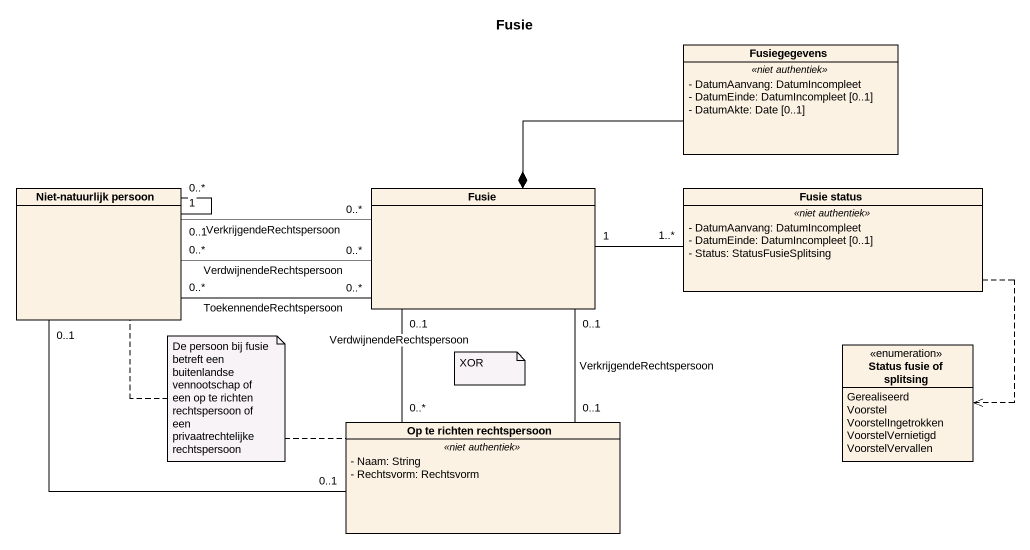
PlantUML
@startuml
title Fusie
hide circle
hide empty members
skinparam classAttributeIconSize 0
class Fusiegegevens {
  .. <<niet authentiek>> ..
  - DatumAanvang: DatumIncompleet
  - DatumEinde: DatumIncompleet [0..1]
  - DatumAkte: Date [0..1]
}
class "Niet-natuurlijk persoon" as Niet_natuurlijk_persoon
class Fusie
class "Fusie status" as Fusie_status {
  .. <<niet authentiek>> ..
  - DatumAanvang: DatumIncompleet
  - DatumEinde: DatumIncompleet [0..1]
  - Status: StatusFusieSplitsing
}
enum "Status fusie of splitsing" as Status_fusie_of_splitsing {
  Gerealiseerd
  Voorstel
  VoorstelIngetrokken
  VoorstelVernietigd
  VoorstelVervallen
}
class "Op te richten rechtspersoon" as Op_te_richten_rechtspersoon {
  .. <<niet authentiek>> ..
  - Naam: String
  - Rechtsvorm: Rechtsvorm
}
Fusiegegevens -left-* Fusie
Niet_natuurlijk_persoon "1" -- "0..*" Niet_natuurlijk_persoon
Niet_natuurlijk_persoon "0..1" -right- "0..1" Op_te_richten_rechtspersoon
Fusie "0..*" -left- "0..*" Niet_natuurlijk_persoon : ToekennendeRechtspersoon
Fusie "0..*" -left- "0..1" Niet_natuurlijk_persoon : VerkrijgendeRechtspersoon
Fusie "0..*" -left- "0..*" Niet_natuurlijk_persoon : VerdwijnendeRechtspersoon
Fusie "1" -right- "1..*" Fusie_status
Fusie "0..1" -- "0..*" Op_te_richten_rechtspersoon : VerdwijnendeRechtspersoon
Fusie "0..1" -- "0..1" Op_te_richten_rechtspersoon : VerkrijgendeRechtspersoon
Fusie_status ..> Status_fusie_of_splitsing
note as N1
  De persoon bij fusie betreft een buitenlandse vennootschap of een op te richten rechtspersoon of een privaatrechtelijke rechtspersoon
end note
N1 .. Niet_natuurlijk_persoon
N1 .. Op_te_richten_rechtspersoon
note as N2
  XOR
end note
@enduml
